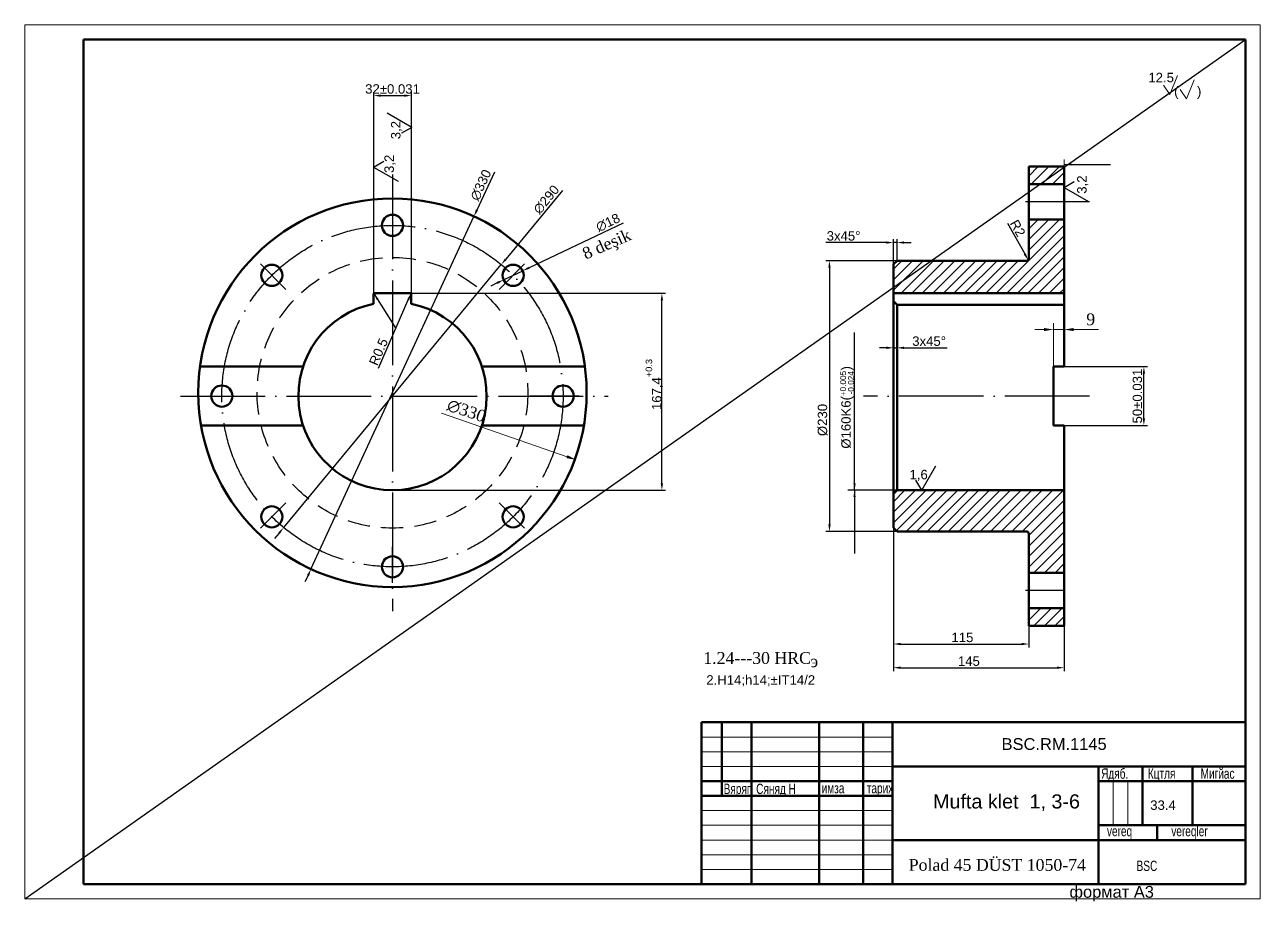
# Model space of a CAD drawing. Header units: millimetres. Extents: x -954 to 34898, y -2134 to 12006.
# Drawn here: x 17725 to 18775, y 8585 to 9329 of the extents above; entities that cross this region are included whole.
import ezdxf

# ---------------------------------------------------------------- set-up
doc = ezdxf.new("R2010")
doc.units = ezdxf.units.MM
doc.header["$LTSCALE"] = 3
doc.linetypes.add('ACAD_ISO04W100', pattern=[30, 24, -3, 0, -3])
doc.linetypes.add('DASHED2', pattern=[9.525, 6.35, -3.175])
doc.layers.add('Выносные эл-ты', color=7, linetype='Continuous')
for name, color, linetype, lineweight in [('Геометрия', 7, 'Continuous', 50), ('контурная', 7, 'Continuous', 50), ('невидимые', 7, 'DASHED2', 25), ('осевые', 1, 'ACAD_ISO04W100', 25), ('размерные', 7, 'Continuous', 25), ('тонкая', 7, 'Continuous', 20), ('тонкий', 7, 'Continuous', 20)]:
    doc.layers.add(name, color=color, linetype=linetype, lineweight=lineweight)
doc.layers.add('построения', color=2, linetype='Continuous', lineweight=25, plot=False)
doc.styles.add('s1v3.5', font='arial.ttf', dxfattribs={"width": 0.7, "height": 3.5})
doc.styles.add('s2.5v4', font='times.ttf', dxfattribs={"height": 10})
doc.styles.add('s2v4', font='arial.ttf', dxfattribs={"height": 8})
doc.styles.add('s4v4', font='arial.ttf', dxfattribs={"height": 16})
doc.styles.get("Standard").update_dxf_attribs({"font": 'arial.ttf'})
doc.dimstyles.new('s2.5v4', dxfattribs={"dimtxt": 10, "dimasz": 8, "dimexe": 5.5, "dimexo": 0.5, "dimgap": 3.5, "dimtad": 1, "dimdec": 0, "dimtxsty": 's2.5v4', "dimcen": 2.5, "dimclrd": 256, "dimclre": 1, "dimclrt": 256, "dimadec": 0, "dimazin": 0, "dimtfac": 1, "dimtdec": 0, "dimtmove": 0, "dimatfit": 3, "dimfxl": 1, "dimlwd": -1, "dimlwe": -1, "dimarcsym": 0})
doc.dimstyles.new('s2v4', dxfattribs={"dimtxt": 8, "dimasz": 6, "dimexe": 3, "dimexo": 0, "dimgap": 1.5, "dimtad": 1, "dimtxsty": 'Standard', "dimcen": 2.5, "dimadec": 0, "dimazin": 0, "dimtfac": 1, "dimtmove": 0, "dimatfit": 3, "dimfxl": 1, "dimarcsym": 0})
pattern_1 = [(45, (-3133.804, -16417.8193), (-4.4901281, 4.4901281), [])]

# ---------------------------------------------------------------- blocks, each defined once
blk = doc.blocks.new('*D1141')
at = {"layer": 'Defpoints', "color": 0, "transparency": 16777216}
for p in [(18463.2, 8901.7), (18608.2, 8818.7), (18608.2, 8783)]:
    blk.add_point(p, dxfattribs=at)
at = {"layer": 'размерные', "color": 0, "lineweight": -2, "transparency": 16777216}
for p, q in [((18463.2, 8901.7), (18463.2, 8780)), ((18608.2, 8818.7), (18608.2, 8780)), ((18469.2, 8783), (18602.2, 8783))]:
    blk.add_line(p, q, dxfattribs=at)
at = {"layer": 'размерные', "color": 0, "transparency": 16777216}
for points in [[(18469.2, 8784), (18469.2, 8782), (18463.2, 8783)], [(18602.2, 8784), (18602.2, 8782), (18608.2, 8783)]]:
    blk.add_solid(points, dxfattribs=at)
at = {"layer": 'размерные', "color": 0, "transparency": 16777216, "insert": (18527.3, 8788.5), "char_height": 8, "attachment_point": 5}
blk.add_mtext('145', dxfattribs=at)
blk = doc.blocks.new('*D1142')
at = {"layer": 'Defpoints', "color": 0, "transparency": 16777216}
for p in [(18578.2, 8843.7), (18463.2, 8819.1), (18578.2, 8803.1)]:
    blk.add_point(p, dxfattribs=at)
at = {"layer": 'размерные', "color": 0, "lineweight": -2, "transparency": 16777216}
for p, q in [((18578.2, 8843.7), (18578.2, 8800.1)), ((18463.2, 8819.1), (18463.2, 8800.1)), ((18469.2, 8803.1), (18572.2, 8803.1))]:
    blk.add_line(p, q, dxfattribs=at)
at = {"layer": 'размерные', "color": 0, "transparency": 16777216}
for points in [[(18469.2, 8804.1), (18469.2, 8802.1), (18463.2, 8803.1)], [(18572.2, 8804.1), (18572.2, 8802.1), (18578.2, 8803.1)]]:
    blk.add_solid(points, dxfattribs=at)
at = {"layer": 'размерные', "color": 0, "transparency": 16777216, "insert": (18521.8, 8808.7), "char_height": 8, "attachment_point": 5}
blk.add_mtext('115', dxfattribs=at)
blk = doc.blocks.new('*D1143')
at = {"layer": 'Defpoints', "color": 0, "transparency": 16777216}
for p in [(18463.2, 9054.7), (18466.2, 9054.7), (18466.2, 9054.7)]:
    blk.add_point(p, dxfattribs=at)
at = {"layer": 'размерные', "color": 0, "lineweight": -2, "transparency": 16777216}
for p, q in [((18457.2, 9054.7), (18451.2, 9054.7)), ((18463.2, 9054.7), (18463.2, 9057.7)), ((18463.2, 9054.7), (18466.2, 9054.7)), ((18466.2, 9054.7), (18466.2, 9057.7)), ((18472.2, 9054.7), (18508.7, 9054.7))]:
    blk.add_line(p, q, dxfattribs=at)
at = {"layer": 'размерные', "color": 0, "transparency": 16777216}
for points in [[(18457.2, 9055.7), (18457.2, 9053.7), (18463.2, 9054.7)], [(18472.2, 9055.7), (18472.2, 9053.7), (18466.2, 9054.7)]]:
    blk.add_solid(points, dxfattribs=at)
at = {"layer": 'размерные', "color": 0, "transparency": 16777216, "insert": (18493.5, 9060.3), "char_height": 8, "attachment_point": 5}
blk.add_mtext('3{\\fArial|b0|i0|c204|p34;х45°}', dxfattribs=at)
blk = doc.blocks.new('*D1144')
at = {"layer": 'Defpoints', "color": 0, "transparency": 16777216}
for p in [(18466.2, 9128.7), (18408.8, 8898.7), (18466.2, 8898.7)]:
    blk.add_point(p, dxfattribs=at)
at = {"layer": 'размерные', "color": 0, "lineweight": -2, "transparency": 16777216}
for p, q in [((18466.2, 9128.7), (18405.8, 9128.7)), ((18408.8, 9122.7), (18408.8, 8904.7)), ((18466.2, 8898.7), (18405.8, 8898.7))]:
    blk.add_line(p, q, dxfattribs=at)
at = {"layer": 'размерные', "color": 0, "transparency": 16777216}
for points in [[(18407.8, 9122.7), (18409.8, 9122.7), (18408.8, 9128.7)], [(18407.8, 8904.7), (18409.8, 8904.7), (18408.8, 8898.7)]]:
    blk.add_solid(points, dxfattribs=at)
at = {"layer": 'размерные', "color": 0, "transparency": 16777216, "insert": (18403, 8993.4), "char_height": 8, "attachment_point": 5, "rotation": 90}
blk.add_mtext('%%c230', dxfattribs=at)
blk = doc.blocks.new('*D1145')
at = {"layer": 'Defpoints', "color": 0, "transparency": 16777216}
for p in [(18463.2, 9144.1), (18463.2, 9125.7), (18466.2, 9128.7)]:
    blk.add_point(p, dxfattribs=at)
at = {"layer": 'размерные', "color": 0, "lineweight": -2, "transparency": 16777216}
for p, q in [((18463.2, 9125.7), (18463.2, 9147.1)), ((18466.2, 9128.7), (18466.2, 9147.1)), ((18457.2, 9144.1), (18405.6, 9144.1)), ((18466.2, 9144.1), (18463.2, 9144.1)), ((18472.2, 9144.1), (18478.2, 9144.1))]:
    blk.add_line(p, q, dxfattribs=at)
at = {"layer": 'размерные', "color": 0, "transparency": 16777216}
for points in [[(18457.2, 9145.1), (18457.2, 9143.1), (18463.2, 9144.1)], [(18472.2, 9145.1), (18472.2, 9143.1), (18466.2, 9144.1)]]:
    blk.add_solid(points, dxfattribs=at)
at = {"layer": 'размерные', "color": 0, "transparency": 16777216, "insert": (18420.8, 9149.7), "char_height": 8, "attachment_point": 5}
blk.add_mtext('3{\\fArial|b0|i0|c204|p34;х45°}', dxfattribs=at)
blk = doc.blocks.new('*D1146')
at = {"layer": 'Defpoints', "color": 0, "transparency": 16777216}
for p in [(18576.7, 9131), (18577.6, 9129.3)]:
    blk.add_point(p, dxfattribs=at)
at = {"layer": 'размерные', "color": 0, "lineweight": -2, "transparency": 16777216}
blk.add_line((18560.1, 9160.5), (18574.7, 9134.5), dxfattribs=at)
at = {"layer": 'размерные', "color": 0, "transparency": 16777216}
blk.add_solid([(18575.6, 9135), (18573.8, 9134), (18577.6, 9129.3)], dxfattribs=at)
at = {"layer": 'размерные', "color": 0, "transparency": 16777216, "insert": (18568.8, 9156.3), "char_height": 8, "attachment_point": 5, "rotation": 299.363}
blk.add_mtext('R2', dxfattribs=at)
blk = doc.blocks.new('*D1147')
at = {"layer": 'Defpoints', "color": 0, "transparency": 16777216}
for p in [(18052.9, 9101.1), (18266.4, 9101.1), (18037.5, 8933.7)]:
    blk.add_point(p, dxfattribs=at)
at = {"layer": 'размерные', "color": 0, "lineweight": -2, "transparency": 16777216}
for p, q in [((18052.9, 9101.1), (18269.4, 9101.1)), ((18266.4, 8939.7), (18266.4, 9095.1)), ((18037.5, 8933.7), (18269.4, 8933.7))]:
    blk.add_line(p, q, dxfattribs=at)
at = {"layer": 'размерные', "color": 0, "transparency": 16777216}
for points in [[(18265.4, 9095.1), (18267.4, 9095.1), (18266.4, 9101.1)], [(18265.4, 8939.7), (18267.4, 8939.7), (18266.4, 8933.7)]]:
    blk.add_solid(points, dxfattribs=at)
at = {"layer": 'размерные', "color": 0, "transparency": 16777216, "insert": (18260, 9023.5), "char_height": 8, "attachment_point": 5, "rotation": 90}
blk.add_mtext('167,4{\\H0.7x;\\S+0.3^ ;}', dxfattribs=at)
blk = doc.blocks.new('*D1148')
at = {"layer": 'Defpoints', "color": 0, "transparency": 16777216}
for p in [(18052.9, 9100.2), (18053.2, 9100.9)]:
    blk.add_point(p, dxfattribs=at)
at = {"layer": 'размерные', "color": 0, "lineweight": -2, "transparency": 16777216}
blk.add_line((18025.7, 9037.5), (18050.8, 9095.4), dxfattribs=at)
at = {"layer": 'размерные', "color": 0, "transparency": 16777216}
blk.add_solid([(18049.9, 9095.8), (18051.7, 9095), (18053.2, 9100.9)], dxfattribs=at)
at = {"layer": 'размерные', "color": 0, "transparency": 16777216, "insert": (18025.6, 9051.3), "char_height": 8, "attachment_point": 5, "rotation": 66.5541}
blk.add_mtext('R0.5', dxfattribs=at)
blk = doc.blocks.new('*D1149')
at = {"layer": 'Defpoints', "color": 0, "transparency": 16777216}
for p in [(18053.5, 9268.9), (18021.5, 9100.6), (18053.5, 9100.2)]:
    blk.add_point(p, dxfattribs=at)
at = {"layer": 'размерные', "color": 0, "lineweight": -2, "transparency": 16777216}
for p, q in [((18021.5, 9100.6), (18021.5, 9271.9)), ((18053.5, 9100.2), (18053.5, 9271.9)), ((18027.5, 9268.9), (18047.5, 9268.9))]:
    blk.add_line(p, q, dxfattribs=at)
at = {"layer": 'размерные', "color": 0, "transparency": 16777216}
for points in [[(18027.5, 9269.9), (18027.5, 9267.9), (18021.5, 9268.9)], [(18047.5, 9269.9), (18047.5, 9267.9), (18053.5, 9268.9)]]:
    blk.add_solid(points, dxfattribs=at)
at = {"layer": 'размерные', "color": 0, "transparency": 16777216, "insert": (18037.5, 9274.5), "char_height": 8, "attachment_point": 5}
blk.add_mtext('32%%P0.031', dxfattribs=at)
blk = doc.blocks.new('*D1150')
at = {"layer": 'Defpoints', "color": 0, "transparency": 16777216}
for p in [(17881.6, 9067.8), (18193.3, 8959.6)]:
    blk.add_point(p, dxfattribs=at)
at = {"layer": 'тонкая', "transparency": 16777216}
blk.add_line((18079.2, 8999.2), (18185.8, 8962.2), dxfattribs=at)
blk.add_solid([(18186.2, 8963.5), (18185.3, 8961), (18193.3, 8959.6)], dxfattribs=at)
at = {"layer": 'тонкая', "transparency": 16777216, "insert": (18100.3, 9001.1), "char_height": 10, "attachment_point": 5, "rotation": 340.8578, "style": 's2.5v4'}
blk.add_mtext('∅330', dxfattribs=at)
blk = doc.blocks.new('*D1174')
at = {"layer": 'Defpoints', "color": 0, "transparency": 16777216}
for p in [(18608.2, 9038.7), (18676, 9038.7), (18608.2, 8988.7)]:
    blk.add_point(p, dxfattribs=at)
at = {"layer": 'размерные', "color": 0, "lineweight": -2, "transparency": 16777216}
for p, q in [((18608.2, 9038.7), (18679, 9038.7)), ((18676, 8994.7), (18676, 9032.7)), ((18608.2, 8988.7), (18679, 8988.7))]:
    blk.add_line(p, q, dxfattribs=at)
at = {"layer": 'размерные', "color": 0, "transparency": 16777216}
for points in [[(18675, 9032.7), (18677, 9032.7), (18676, 9038.7)], [(18675, 8994.7), (18677, 8994.7), (18676, 8988.7)]]:
    blk.add_solid(points, dxfattribs=at)
at = {"layer": 'размерные', "color": 0, "transparency": 16777216, "insert": (18670.5, 9013.7), "char_height": 8, "attachment_point": 5, "rotation": 90}
blk.add_mtext('50%%P0.031', dxfattribs=at)
blk = doc.blocks.new('*D1175')
at = {"layer": 'Defpoints', "color": 0, "transparency": 16777216}
for p in [(18608.2, 9070.2), (18608.2, 9070.2), (18599.2, 9038.7)]:
    blk.add_point(p, dxfattribs=at)
at = {"layer": 'тонкая', "color": 1, "transparency": 16777216}
for p, q in [((18599.2, 9039.2), (18599.2, 9075.7)), ((18608.2, 9070.7), (18608.2, 9075.7))]:
    blk.add_line(p, q, dxfattribs=at)
at = {"layer": 'тонкая', "transparency": 16777216}
for p, q in [((18591.2, 9070.2), (18583.2, 9070.2)), ((18599.2, 9070.2), (18608.2, 9070.2)), ((18616.2, 9070.2), (18637.4, 9070.2))]:
    blk.add_line(p, q, dxfattribs=at)
for points in [[(18591.2, 9071.5), (18591.2, 9068.9), (18599.2, 9070.2)], [(18616.2, 9071.5), (18616.2, 9068.9), (18608.2, 9070.2)]]:
    blk.add_solid(points, dxfattribs=at)
at = {"layer": 'тонкая', "transparency": 16777216, "insert": (18630.8, 9078.8), "char_height": 10, "attachment_point": 5, "style": 's2.5v4'}
blk.add_mtext('9', dxfattribs=at)
blk = doc.blocks.new('*D1176')
at = {"layer": 'Defpoints', "color": 0, "transparency": 16777216}
for p in [(18106.7, 9166.3), (17968.2, 8866.8)]:
    blk.add_point(p, dxfattribs=at)
at = {"layer": 'размерные', "color": 0, "lineweight": -2, "transparency": 16777216}
for p, q in [((18124.1, 9203.8), (18109.2, 9171.7)), ((17968.2, 8866.8), (18106.7, 9166.3)), ((17965.7, 8861.3), (17963.1, 8855.9))]:
    blk.add_line(p, q, dxfattribs=at)
at = {"layer": 'размерные', "color": 0, "transparency": 16777216}
for points in [[(18108.3, 9172.2), (18110.1, 9171.3), (18106.7, 9166.3)], [(17964.8, 8861.7), (17966.6, 8860.9), (17968.2, 8866.8)]]:
    blk.add_solid(points, dxfattribs=at)
at = {"layer": 'размерные', "color": 0, "transparency": 16777216, "insert": (18112.6, 9192.9), "char_height": 8, "attachment_point": 5, "rotation": 65.1782}
blk.add_mtext('∅330', dxfattribs=at)
blk = doc.blocks.new('*D1177')
at = {"layer": 'Defpoints', "color": 0, "transparency": 16777216}
for p in [(18129.9, 9125.4), (17945, 8902)]:
    blk.add_point(p, dxfattribs=at)
at = {"layer": 'размерные', "color": 0, "lineweight": -2, "transparency": 16777216}
for p, q in [((18182, 9188.2), (18133.8, 9130)), ((17945, 8902), (18129.9, 9125.4)), ((17941.1, 8897.4), (17937.3, 8892.8))]:
    blk.add_line(p, q, dxfattribs=at)
at = {"layer": 'размерные', "color": 0, "transparency": 16777216}
for points in [[(18133, 9130.6), (18134.5, 9129.4), (18129.9, 9125.4)], [(17940.4, 8898), (17941.9, 8896.8), (17945, 8902)]]:
    blk.add_solid(points, dxfattribs=at)
at = {"layer": 'размерные', "color": 0, "transparency": 16777216, "insert": (18168.2, 9180.6), "char_height": 8, "attachment_point": 5, "rotation": 50.3691}
blk.add_mtext('∅290', dxfattribs=at)
blk = doc.blocks.new('*D1178')
at = {"layer": 'Defpoints', "color": 0, "transparency": 16777216}
for p in [(18148.1, 9120.1), (18131.9, 9112.4)]:
    blk.add_point(p, dxfattribs=at)
at = {"layer": 'размерные', "color": 0, "lineweight": -2, "transparency": 16777216}
for p, q in [((18233.6, 9160.7), (18153.5, 9122.7)), ((18131.9, 9112.4), (18148.1, 9120.1)), ((18126.4, 9109.8), (18121, 9107.2))]:
    blk.add_line(p, q, dxfattribs=at)
at = {"layer": 'размерные', "color": 0, "transparency": 16777216}
for points in [[(18153.1, 9123.6), (18154, 9121.8), (18148.1, 9120.1)], [(18126, 9110.7), (18126.9, 9108.9), (18131.9, 9112.4)]]:
    blk.add_solid(points, dxfattribs=at)
at = {"layer": 'размерные', "color": 0, "transparency": 16777216, "insert": (18220.6, 9161), "char_height": 8, "attachment_point": 5, "rotation": 25.4171}
blk.add_mtext('∅18', dxfattribs=at)

msp = doc.modelspace()

# ---------------------------------------------------------------- hatches: boundary and pattern name
at = {"layer": 'тонкая'}
h = msp.add_hatch(dxfattribs=at)
h.set_pattern_fill('ANSI31', color=256, scale=2, style=0)
h.set_pattern_definition(pattern_1)
h.paths.add_polyline_path([(18608.234, 9208.698), (18578.234, 9208.698), (18578.234, 9193.698), (18608.234, 9193.698)])
h.paths.add_polyline_path([(18608.234, 8833.698), (18578.234, 8833.698), (18578.234, 8818.698), (18608.234, 8818.698)])
h = msp.add_hatch(dxfattribs=at)
h.set_pattern_fill('ANSI31', color=256, scale=2, style=0)
h.set_pattern_definition(pattern_1)
h.paths.add_polyline_path([(18608.234, 9123.198), (18608.234, 9163.698), (18578.234, 9163.698), (18578.234, 9130.688, -0.41421356), (18576.234, 9128.688), (18466.234, 9128.688), (18463.234, 9125.688), (18463.234, 9101.098), (18608.234, 9101.098)])
h.paths.add_polyline_path([(18608.234, 8933.698), (18466.234, 8933.698), (18463.234, 8930.698), (18463.234, 8901.708), (18466.234, 8898.708), (18576.234, 8898.708, -0.41421356), (18578.234, 8896.708), (18578.234, 8863.698), (18608.234, 8863.698)])

# ---------------------------------------------------------------- linework, layer by layer
at = {"layer": 'Выносные эл-ты'}
for p, q in [((18053.765, 9241.87), (18032.98, 9253.87)), ((18053.765, 9241.87), (18045.104, 9236.87)), ((18021.454, 9208.267), (18030.114, 9213.267)), ((18021.454, 9208.267), (18042.238, 9196.267)), ((18608.234, 9190.938), (18616.894, 9195.938)), ((18608.234, 9190.938), (18629.019, 9178.938)), ((18487.228, 8933.698), (18499.228, 8954.482)), ((18487.228, 8933.698), (18482.228, 8942.358))]:
    msp.add_line(p, q, dxfattribs=at)
at = {"layer": 'Геометрия'}
for p, q in [((18578.234, 9208.698), (18578.234, 9130.688)), ((18608.234, 9208.698), (18578.234, 9208.698)), ((18608.234, 9123.198), (18608.234, 9208.698)), ((18578.234, 9193.698), (18608.234, 9193.698)), ((18578.234, 9163.698), (18608.234, 9163.698)), ((18463.234, 9125.688), (18466.234, 9128.688)), ((18463.234, 9013.698), (18463.234, 9125.688)), ((18466.234, 9128.688), (18576.234, 9128.688)), ((18608.234, 9123.198), (18608.234, 9038.698)), ((18608.234, 9101.098), (18463.234, 9101.098)), ((18466.234, 9091.311), (18463.234, 9094.311)), ((18466.234, 9091.311), (18466.234, 8933.698)), ((18608.234, 9091.311), (18466.234, 9091.311)), ((17961.46, 9038.698), (17873.95, 9038.698)), ((18113.447, 9038.698), (18200.958, 9038.698)), ((18608.234, 9038.698), (18599.234, 9038.698)), ((18599.234, 9038.698), (18599.234, 8988.698)), ((18463.234, 9013.698), (18463.234, 8901.708)), ((17961.46, 8988.698), (17873.95, 8988.698)), ((18113.447, 8988.698), (18200.958, 8988.698)), ((18599.234, 8988.698), (18608.234, 8988.698)), ((18608.234, 8988.698), (18608.234, 8818.698)), ((18466.234, 8933.698), (18463.234, 8930.698)), ((18466.234, 8933.698), (18608.234, 8933.698)), ((18463.234, 8901.708), (18466.234, 8898.708)), ((18466.234, 8898.708), (18576.234, 8898.708)), ((18578.234, 8818.698), (18578.234, 8896.708)), ((18578.234, 8863.698), (18608.234, 8863.698)), ((18578.234, 8833.698), (18608.234, 8833.698)), ((18608.234, 8818.698), (18578.234, 8818.698))]:
    msp.add_line(p, q, dxfattribs=at)
for centre, start, end in [((18576.234, 9130.688), 270, 0), ((18576.234, 8896.708), 0, 90)]:
    msp.add_arc(centre, 2, start, end, dxfattribs=at)
at = {"layer": 'контурная'}
for p, q in [((17774.923, 8599.118), (17774.923, 9316.618)), ((17774.923, 9316.618), (18762.423, 9316.618)), ((18762.423, 9316.618), (18762.423, 8599.118)), ((18021.454, 9100.598), (18021.454, 9092.081)), ((18037.454, 9101.098), (18021.954, 9101.098)), ((18037.454, 9101.098), (18052.954, 9101.098)), ((18053.454, 9100.598), (18053.454, 9092.081)), ((18299.923, 8736.618), (18299.923, 8599.118)), ((18317.423, 8736.618), (18317.423, 8674.118)), ((18342.423, 8736.618), (18342.423, 8599.118)), ((18399.923, 8736.618), (18399.923, 8599.118)), ((18299.923, 8686.618), (18462.423, 8686.618)), ((18462.423, 8686.618), (18462.423, 8674.118)), ((18462.423, 8674.118), (18299.923, 8674.118)), ((18687.423, 8649.118), (18687.423, 8642.868)), ((18687.423, 8642.868), (18687.423, 8636.618)), ((18762.423, 8599.118), (17774.923, 8599.118))]:
    msp.add_line(p, q, dxfattribs=at)
for points in [[(18299.923, 8736.618), (18762.423, 8736.618), (18762.423, 8699.118), (18462.423, 8699.118)], [(18437.423, 8736.618), (18437.423, 8599.118)], [(18462.423, 8736.618), (18462.423, 8599.118)], [(18637.423, 8599.118), (18637.423, 8699.118)], [(18674.923, 8699.118), (18674.923, 8649.118)], [(18717.423, 8699.118), (18717.423, 8649.118)], [(18762.423, 8686.618), (18637.423, 8686.618)], [(18762.423, 8649.118), (18637.423, 8649.118)], [(18462.423, 8636.618), (18762.423, 8636.618)]]:
    msp.add_lwpolyline(points, dxfattribs=at)
for centre, radius in [((18037.454, 9016.529), 165), ((18037.454, 9158.698), 9), ((17934.923, 9116.228), 9), ((18139.984, 9116.228), 9), ((17892.454, 9013.698), 9), ((18182.454, 9013.698), 9), ((17934.923, 8911.167), 9), ((18139.984, 8911.167), 9), ((18037.454, 8868.698), 9)]:
    msp.add_circle(centre, radius, dxfattribs=at)
for centre, radius, start, end in [((18021.954, 9100.598), 0.5, 90, 180), ((18052.954, 9100.598), 0.5, 0, 90), ((18037.454, 9013.698), 80, 101.536959, 78.463041)]:
    msp.add_arc(centre, radius, start, end, dxfattribs=at)
at = {"layer": 'невидимые'}
msp.add_circle((18037.454, 9016.529), 115, dxfattribs=at)
at = {"layer": 'осевые'}
for p, q in [((18037.454, 9201.972), (18037.454, 8831.087)), ((18629.734, 9178.698), (18575.429, 9178.698)), ((18037.454, 9172.429), (18037.454, 9141.732)), ((17925.213, 9125.938), (17946.919, 9104.232)), ((18149.694, 9125.938), (18127.988, 9104.232)), ((17857.199, 9013.698), (18220.845, 9013.698)), ((17878.722, 9013.698), (17909.419, 9013.698)), ((17882.454, 9013.698), (17920.803, 9013.698)), ((18192.454, 9013.698), (18154.104, 9013.698)), ((18196.185, 9013.698), (18165.488, 9013.698)), ((18629.734, 9013.698), (18437.734, 9013.698)), ((17925.213, 8901.457), (17946.919, 8923.163)), ((18149.694, 8901.457), (18127.988, 8923.163)), ((18037.454, 8854.966), (18037.454, 8885.663)), ((18608.234, 8848.698), (18575.429, 8848.698))]:
    msp.add_line(p, q, dxfattribs=at)
msp.add_circle((18037.454, 9013.698), 145, dxfattribs=at)
at = {"layer": 'построения'}
msp.add_line((17724.923, 8586.618), (18762.423, 9316.618), dxfattribs=at)
at = {"layer": 'размерные'}
msp.add_line((18466.234, 8933.698), (18424.303, 8933.698), dxfattribs=at)
at = {"layer": 'тонкая'}
for p, q in [((17724.923, 8586.618), (17724.923, 9329.118)), ((17724.923, 9329.118), (18774.923, 9329.118)), ((18774.923, 9329.118), (18774.923, 8586.618)), ((18608.234, 9183.698), (18608.234, 9214.693)), ((18576.234, 9128.688), (18576.234, 9128.688)), ((18576.234, 8898.708), (18576.234, 8898.708)), ((18299.923, 8736.618), (18762.423, 8736.618)), ((18774.923, 8586.618), (17724.923, 8586.618))]:
    msp.add_line(p, q, dxfattribs=at)
for points in [[(18762.423, 8599.118), (18762.423, 8736.618), (18299.923, 8736.618), (18299.923, 8599.118), (18299.923, 8736.618), (18317.423, 8736.618), (18317.423, 8674.118), (18299.923, 8674.118), (18462.423, 8674.118), (18462.423, 8736.618), (18462.423, 8599.118), (18437.423, 8599.118), (18437.423, 8736.618), (18399.923, 8736.618), (18399.923, 8599.118), (18342.423, 8599.118), (18342.423, 8736.618)], [(18299.923, 8736.618), (18299.923, 8724.118), (18462.423, 8724.118), (18462.423, 8711.618), (18299.923, 8711.618), (18299.923, 8699.118), (18762.423, 8699.118), (18637.423, 8699.118), (18637.423, 8599.118), (18637.423, 8636.618), (18762.423, 8636.618), (18762.423, 8649.118), (18637.423, 8649.118), (18637.423, 8686.618), (18762.423, 8686.618), (18762.423, 8699.118), (18717.423, 8699.118), (18717.423, 8649.118), (18674.923, 8649.118), (18674.923, 8699.118), (18674.923, 8686.618), (18662.423, 8686.618), (18662.423, 8649.118), (18649.923, 8649.118), (18649.923, 8686.618), (18649.923, 8649.118), (18687.423, 8649.118), (18687.423, 8636.618)], [(18299.923, 8699.118), (18299.923, 8686.618), (18462.423, 8686.618), (18462.423, 8661.618), (18299.923, 8661.618), (18299.923, 8649.118), (18462.423, 8649.118), (18462.423, 8636.618), (18299.923, 8636.618), (18299.923, 8624.118), (18462.423, 8624.118), (18462.423, 8611.618), (18299.923, 8611.618), (18299.923, 8636.618), (18637.423, 8636.618)]]:
    msp.add_lwpolyline(points, dxfattribs=at)
at = {"layer": 'тонкий'}
for points in [[(18692.551, 9277.742), (18697.919, 9269.971), (18704.534, 9286.123)], [(18706.74, 9274.066), (18712.108, 9266.295), (18718.723, 9282.447)], [(18299.923, 8599.118), (18762.423, 8599.118)]]:
    msp.add_lwpolyline(points, dxfattribs=at)

# ---------------------------------------------------------------- texts
at = {"layer": 'Выносные эл-ты'}
for p in [(18044.253, 9231.833), (18038.625, 9203.214), (18627.29, 9185.564)]:
    msp.add_text('3,2', height=8, rotation=90, dxfattribs=at).set_placement(p)
msp.add_text('1,6', height=8, dxfattribs=at).set_placement((18476.821, 8943.028))
at = {"layer": 'размерные'}
for s, height, p in [('+0.005', 5, (18422.882, 9013.584)), ('%%C160K6(       )', 8, (18426.847, 8969.016)), ('-0.024', 5, (18429.557, 9015.108))]:
    msp.add_text(s, height=height, rotation=90, dxfattribs=at).set_placement(p)
at = {"layer": 'тонкая', "style": 's2.5v4'}
msp.add_text('8 deşik', height=10, rotation=23.693669, dxfattribs=at).set_placement((18201.623, 9129.508))
at = {"layer": 'тонкая'}
for s, style, p in [('1.24---30 HRC', 's2.5v4', (18301.606, 8786.263)), ('э', 's2.5v4', (18392.733, 8783.439)), ('BSC.RM.1145', 's4v4', (18555.099, 8713.148)), ('Polad 45 DÜST 1050-74', 's2.5v4', (18476.172, 8610.487)), ('формат А3', 's4v4', (18612.782, 8587.624))]:
    msp.add_text(s, height=10, dxfattribs=dict(at, style=style)).set_placement(p)
at = {"layer": 'тонкая', "style": 's1v3.5', "width": 0.7}
for s, p in [('Ядяб.       Кцтля         Мигйас', (18639.654, 8688.682)), ('Вяряг  Сяняд Н', (18318.918, 8675.726)), ('имза        тарих', (18402.155, 8676.316)), ('vereq              vereqler', (18644.623, 8639.839)), ('BSC', (18669.818, 8610.339))]:
    msp.add_text(s, height=8.75, dxfattribs=at).set_placement(p)
at = {"layer": 'тонкий', "style": 's2v4'}
for s, height, p in [('12.5', 8, (18679.813, 9280.263)), ('(', 8, (18701.712, 9268.539)), (')', 8, (18721.156, 9268.539)), ('2.H14;h14;%%PIT14/2', 8, (18304.147, 8768.601)), ('Mufta klet  1, 3-6             ', 12, (18496.833, 8663.417)), ('33.4', 8, (18681.389, 8662.244))]:
    msp.add_text(s, height=height, dxfattribs=at).set_placement(p)

# ---------------------------------------------------------------- dimensions: what is measured, and where the dimension line sits
at = {"layer": 'размерные'}
for base, p1, p2, text, picture, middle in [((18053.454, 9268.887), (18021.454, 9100.598), (18053.454, 9100.188), '<>%%P0.031', '*D1149', (18037.454, 9268.887)), ((18463.234, 9144.064), (18466.234, 9128.688), (18463.234, 9125.688), '<>{\\fArial|b0|i0|c204|p34;х45°}', '*D1145', (18420.83, 9144.064))]:
    dim = msp.add_linear_dim(base=base, p1=p1, p2=p2, text=text, dimstyle='s2v4', dxfattribs=at)
    dim.commit()
    dim.dimension.update_dxf_attribs({"geometry": picture, "text_midpoint": middle, "dimtype": 160})
dim = msp.add_diameter_dim_2p(p1=(17968.187, 8866.772), p2=(18106.72, 9166.286), dimstyle='s2v4', dxfattribs=at)
dim.commit()
dim.dimension.update_dxf_attribs({"geometry": '*D1176', "text_midpoint": (18112.647, 9192.936)})
for p1, p2, picture, middle in [((17944.967, 8902.023), (18129.94, 9125.372), '*D1177', (18172.643, 9176.934)), ((18131.855, 9112.365), (18148.113, 9120.091), '*D1178', (18223.082, 9155.716))]:
    dim = msp.add_diameter_dim_2p(p1=p1, p2=p2, dimstyle='s2v4', dxfattribs=at)
    dim.commit()
    dim.dimension.update_dxf_attribs({"geometry": picture, "text_midpoint": middle, "dimtype": 163})
dim = msp.add_radius_dim(center=(18576.668, 9131.017), mpoint=(18577.648, 9129.274), dimstyle='s2v4', dxfattribs=at)
dim.commit()
dim.dimension.update_dxf_attribs({"geometry": '*D1146', "text_midpoint": (18563.979, 9153.57), "dimtype": 164})
dim = msp.add_linear_dim(base=(18408.785, 8898.708), p1=(18466.234, 9128.688), p2=(18466.234, 8898.708), angle=90, text='%%c<>', dimstyle='s2v4', override={"dimdec": 0}, dxfattribs=at)
dim.commit()
dim.dimension.update_dxf_attribs({"geometry": '*D1144', "text_midpoint": (18408.785, 8993.396), "dimtype": 160})
dim = msp.add_radius_dim(center=(18052.867, 9100.191), mpoint=(18053.185, 9100.925), text='R0.5', dimstyle='s2v4', dxfattribs=at)
dim.commit()
dim.dimension.update_dxf_attribs({"geometry": '*D1148', "text_midpoint": (18030.707, 9049.096), "dimtype": 164})
dim = msp.add_linear_dim(base=(18266.354, 9101.098), p1=(18037.454, 8933.698), p2=(18052.888, 9101.098), angle=90, text='<>{\\H0.7x;\\S+0.3^ ;}', dimstyle='s2v4', dxfattribs=at)
dim.commit()
dim.dimension.update_dxf_attribs({"geometry": '*D1147', "text_midpoint": (18266.354, 9023.542), "dimtype": 160})
dim = msp.add_linear_dim(base=(18466.234, 9054.722), p1=(18463.234, 9054.722), p2=(18466.234, 9054.722), text='<>{\\fArial|b0|i0|c204|p34;х45°}', dimstyle='s2v4', dxfattribs=at)
dim.commit()
dim.dimension.update_dxf_attribs({"geometry": '*D1143', "text_midpoint": (18493.48, 9060.309)})
dim = msp.add_linear_dim(base=(18676.048, 9038.698), p1=(18608.234, 8988.698), p2=(18608.234, 9038.698), angle=90, text='50%%P0.031', dimstyle='s2v4', dxfattribs=at)
dim.commit()
dim.dimension.update_dxf_attribs({"geometry": '*D1174', "text_midpoint": (18670.461, 9013.698)})
for base, p1, p2, picture, middle in [((18608.234, 8782.965), (18463.234, 8901.708), (18608.234, 8818.698), '*D1141', (18527.315, 8782.965)), ((18578.234, 8803.084), (18463.234, 8819.109), (18578.234, 8843.698), '*D1142', (18521.762, 8803.084))]:
    dim = msp.add_linear_dim(base=base, p1=p1, p2=p2, dimstyle='s2v4', dxfattribs=at)
    dim.commit()
    dim.dimension.update_dxf_attribs({"geometry": picture, "text_midpoint": middle, "dimtype": 160})
at = {"layer": 'тонкая'}
dim = msp.add_linear_dim(base=(18608.234, 9070.19), p1=(18599.234, 9038.698), p2=(18608.234, 9070.19), dimstyle='s2.5v4', dxfattribs=at)
dim.commit()
dim.dimension.update_dxf_attribs({"geometry": '*D1175', "text_midpoint": (18630.816, 9078.791)})
dim = msp.add_diameter_dim_2p(p1=(17881.577, 9067.803), p2=(18193.33, 8959.592), dimstyle='s2.5v4', dxfattribs=at)
dim.commit()
dim.dimension.update_dxf_attribs({"geometry": '*D1150', "text_midpoint": (18097.471, 8992.865), "dimtype": 163})

# ---------------------------------------------------------------- leaders
at = {"layer": 'размерные'}
for points in [[(18608.234, 9210.486), (18647.492, 9210.486)], [(18021.572, 9100.956), (18040.274, 9071.155)], [(18430.126, 8933.698), (18430.126, 9067.783)], [(18430.122, 8933.861), (18430.122, 8879.859)]]:
    msp.add_leader(points, dimstyle='s2v4', dxfattribs=at)

doc.saveas('drawing.dxf')
